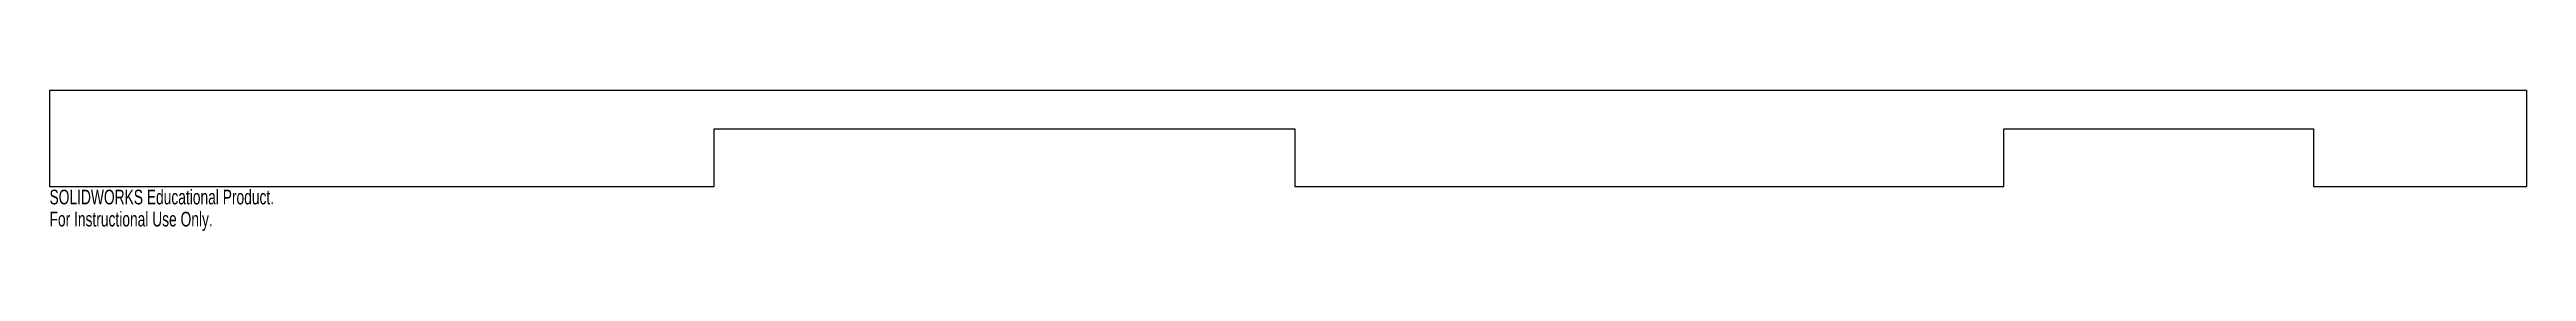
# Model space of a CAD drawing. Header units: inches. Extents: x -16 to 16, y -0.6 to 1.2.
import ezdxf

# ---------------------------------------------------------------- set-up
doc = ezdxf.new("R2010")
doc.units = ezdxf.units.IN
doc.header["$MEASUREMENT"] = 0
doc.styles.add('SLDTEXTSTYLE0', font='TXT', dxfattribs={"width": 0.7})

msp = doc.modelspace()

# ---------------------------------------------------------------- linework, layer by layer
at = {"color": 7, "linetype": 'Continuous', "lineweight": 25}
for p, q in [((-16, 1.25), (16, 1.25)), ((-16, 1.25), (-16, 0)), ((16, 1.25), (16, 0)), ((-7.412, 0), (-7.412, 0.75)), ((-7.412, 0.75), (0.088, 0.75)), ((0.088, 0.75), (0.088, 0)), ((9.25, 0.75), (13.25, 0.75)), ((9.25, 0), (9.25, 0.75)), ((13.25, 0.75), (13.25, 0)), ((-16, 0), (-7.412, 0)), ((0.088, 0), (9.25, 0)), ((13.25, 0), (16, 0))]:
    msp.add_line(p, q, dxfattribs=at)

# ---------------------------------------------------------------- texts
at = {"color": 7, "linetype": 'Continuous', "char_height": 0.1903, "attachment_point": 1, "style": 'SLDTEXTSTYLE0'}
for s, insert in [('SOLIDWORKS Educational Product.', (-16, -0.04)), ('For Instructional Use Only.', (-16, -0.326))]:
    msp.add_mtext(s, dxfattribs=dict(at, insert=insert))

doc.saveas('drawing.dxf')
